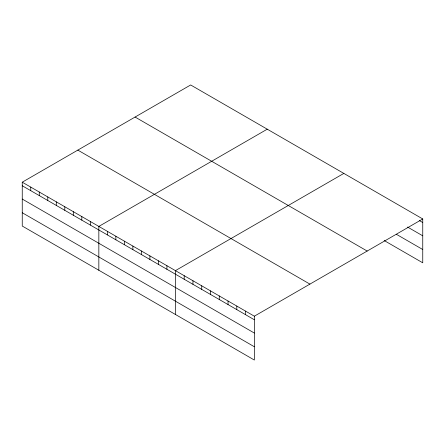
<?xml version="1.0" encoding="UTF-8"?>
<svg xmlns="http://www.w3.org/2000/svg" width="445" height="445" viewBox="0 0 445 445"><rect width="100%" height="100%" fill="white"/><g stroke="black" fill="none" stroke-linecap="round" stroke-linejoin="round"><path stroke-width="0.67" d="M22.25 182.194L254.34 316.195L254.34 360.033L22.25 226.038L22.25 182.194L190.66 84.967L422.75 218.962L422.75 262.806L384.174 240.528M267.25 129.184L98.84 226.416L98.84 270.254M343.84 173.405L175.43 270.632L175.43 314.476M254.34 316.195L422.75 218.962M419.246 220.498L422.75 222.522M407.553 227.045L422.75 235.817M396.445 234.326L422.75 249.512M135.085 117.052L367.175 251.047M77.825 150.11L309.915 284.105M22.25 185.76L254.34 319.755M22.25 199.054L254.34 333.049M22.25 212.743L254.34 346.744M245.573 311.133L245.573 314.693M236.807 306.071L236.807 309.631M228.035 301.004L228.035 304.569M219.268 295.942L219.268 299.507M210.502 290.88L210.502 294.445M201.735 285.818L201.735 289.384M192.963 280.756L192.963 284.322M184.197 275.694L184.197 279.26M166.919 265.721L166.919 269.286M158.409 260.809L158.409 264.369M149.898 255.892L149.898 259.457M141.388 250.98L141.388 254.546M132.877 246.068L132.877 249.628M124.372 241.157L124.372 244.717M115.861 236.239L115.861 239.805M107.351 231.328L107.351 234.893M90.329 221.504L90.329 225.064M81.819 216.587L81.819 220.153M73.308 211.675L73.308 215.241M64.798 206.764L64.798 210.324M56.293 201.852L56.293 205.412M47.782 196.935L47.782 200.5M39.271 192.023L39.271 195.589M30.761 187.111L30.761 190.671"/></g></svg>
